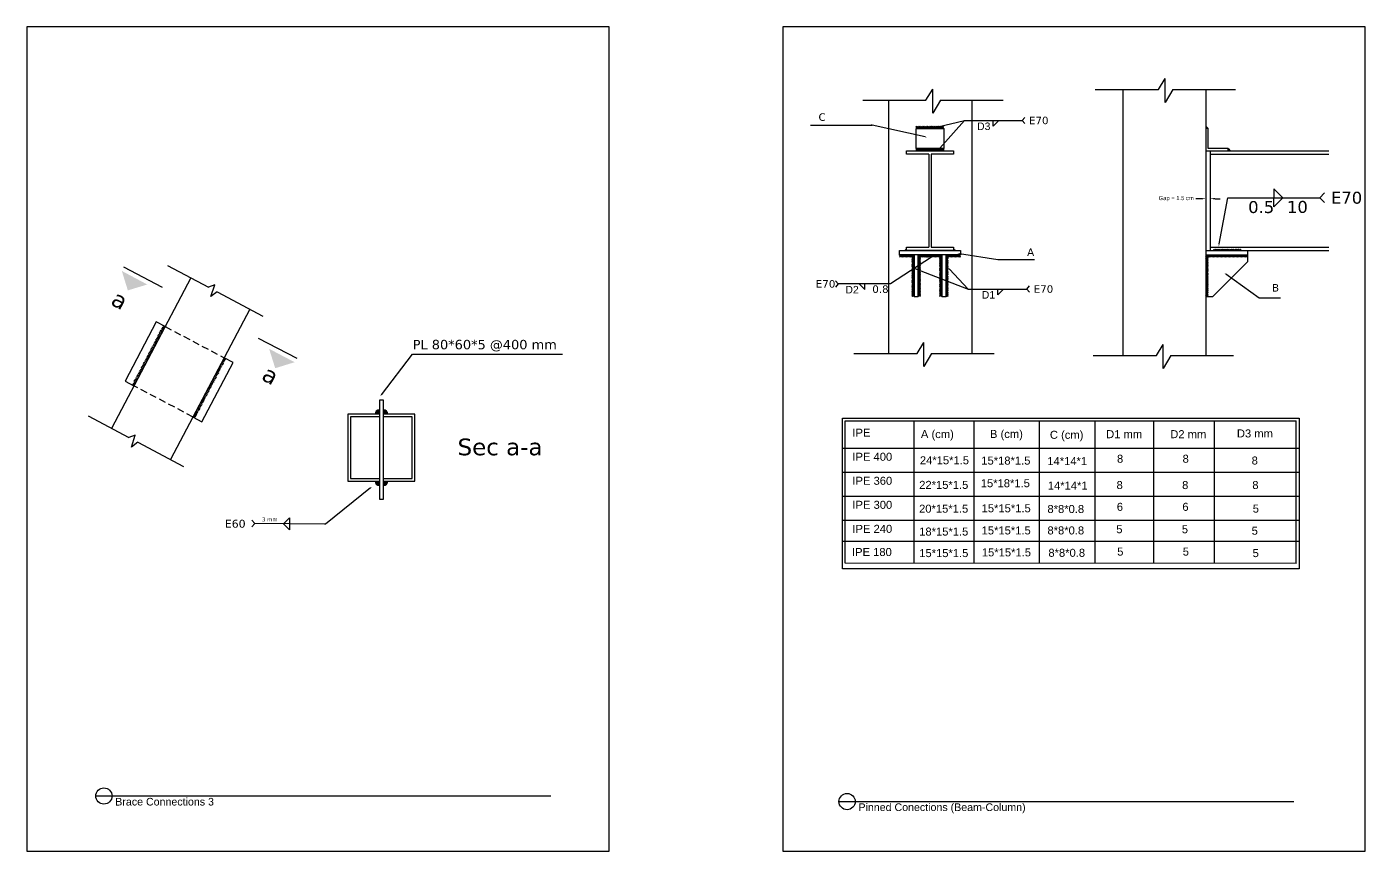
# Model space of a CAD drawing. Header units: metres. Extents: x 158 to 495, y 93 to 262.
# Drawn here: x 212.29 to 260.54, y 93.22 to 122.92 of the extents above; entities that cross this region are included whole.
import ezdxf
from ezdxf import colors
from ezdxf.entities.mleader import LeaderData, LeaderLine
from ezdxf.enums import TextEntityAlignment as Align
from ezdxf.math import Vec2, Vec3

# ---------------------------------------------------------------- set-up
doc = ezdxf.new("R2010")
doc.units = ezdxf.units.M
doc.header["$MEASUREMENT"] = 0
doc.linetypes.add('HIDDEN', pattern=[0.375, 0.25, -0.125])
doc.styles.get("Standard").update_dxf_attribs({"font": 'arial.ttf'})
doc.styles.add('style1', font='verdana.ttf')
doc.dimstyles.get("Standard").update_dxf_attribs({"dimtxt": 0.18, "dimasz": 0.18, "dimexe": 0.18, "dimexo": 0.0625, "dimgap": 0.09, "dimtad": 0, "dimtih": 1, "dimtoh": 1, "dimdec": 4, "dimzin": 0, "dimdsep": 46, "dimtxsty": 'Standard', "dimcen": 0.09, "dimadec": 0, "dimazin": 0, "dimtfac": 1, "dimtdec": 4, "dimtofl": 0, "dimtmove": 0, "dimatfit": 3, "dimfxl": 1, "dimtolj": 1, "dimtzin": 0, "dimarcsym": 0})
pattern_1 = [(45, (22.491395, -85.924314), (-0.023864854, 0.023864854), []), (135, (22.491395, -85.924314), (-0.0715945616, 0.023864854), [0.084375, -0.050625])]

# ---------------------------------------------------------------- blocks, each defined once
blk = doc.blocks.new('*D93')
at = {"color": 0, "lineweight": -2, "transparency": 16777216}
for p, q in [((254.62, 116.725), (254.44, 116.725)), ((254.8, 116.756), (254.8, 116.545)), ((254.95, 116.756), (254.95, 116.545)), ((255.13, 116.725), (255.31, 116.725))]:
    blk.add_line(p, q, dxfattribs=at)
at = {"color": 0, "transparency": 16777216}
for points in [[(254.62, 116.755), (254.62, 116.695), (254.8, 116.725)], [(255.13, 116.755), (255.13, 116.695), (254.95, 116.725)]]:
    blk.add_solid(points, dxfattribs=at)
at = {"layer": 'Defpoints', "color": 0, "transparency": 16777216}
for p in [(254.8, 116.818), (254.95, 116.818), (254.95, 116.725)]:
    blk.add_point(p, dxfattribs=at)
at = {"color": 0, "transparency": 16777216, "insert": (253.73, 116.725), "char_height": 0.18, "attachment_point": 5}
blk.add_mtext('\\A1;{\\H0.83333x;Gap = 1.5 cm}', dxfattribs=at)

msp = doc.modelspace()

# ---------------------------------------------------------------- hatches: boundary and pattern name
h = msp.add_hatch()
h.set_pattern_fill('ANSI38', color=256, scale=0.27)
h.set_pattern_definition(pattern_1)
h.paths.add_polyline_path([(254.80002, 119.33321), (254.80002, 119.25321), (254.88002, 119.25321)])
h.paths.add_polyline_path([(255.60002, 118.53321), (255.60002, 118.45321), (255.68002, 118.45321)])
h.paths.add_polyline_path([(245.70567, 114.91671), (245.70567, 114.85321), (245.76917, 114.85321)])
h.paths.add_polyline_path([(244.00567, 114.91671), (243.94217, 114.85321), (244.00567, 114.85321)])
h = msp.add_hatch()
h.set_pattern_fill('ANSI38', color=256, scale=0.27)
h.set_pattern_definition(pattern_1)
h.paths.add_polyline_path([(245.35567, 119.33321), (244.35567, 119.33321), (244.35567, 119.25321), (245.35567, 119.25321)])
h.paths.add_polyline_path([(245.35567, 118.53321), (244.35567, 118.53321), (244.35567, 118.45321), (245.35567, 118.45321)])
h = msp.add_hatch()
h.set_pattern_fill('ANSI38', color=256, scale=0.27)
h.set_pattern_definition(pattern_1)
h.paths.add_polyline_path([(256.06868, 114.90321), (255.06868, 114.90321), (255.06868, 114.85321), (256.06868, 114.85321)])
h = msp.add_hatch()
h.set_pattern_fill('ANSI38', color=256, scale=0.27)
h.set_pattern_definition(pattern_1)
h.paths.add_polyline_path([(245.28067, 114.70321), (244.43067, 114.70321), (244.43067, 113.20321), (244.51067, 113.20321), (244.51067, 114.62321), (245.20067, 114.62321), (245.20067, 113.20321), (245.28067, 113.20321)])
h.paths.add_polyline_path([(245.95145, 114.70321), (245.43067, 114.70321), (245.43067, 113.20321), (245.51067, 113.20321), (245.51067, 114.62321), (245.95145, 114.62321)])
h.paths.add_polyline_path([(244.28067, 114.70321), (243.7507, 114.70321), (243.7507, 114.62321), (244.20067, 114.62321), (244.20067, 113.20321), (244.28067, 113.20321)])
h = msp.add_hatch()
h.set_pattern_fill('ANSI38', color=256, scale=0.27)
h.set_pattern_definition(pattern_1)
h.paths.add_polyline_path([(256.30002, 114.70321), (254.80002, 114.70321), (254.80002, 113.20321), (254.88002, 113.20321), (254.88002, 114.62321), (256.30002, 114.62321)])
h = msp.add_hatch()
h.set_pattern_fill('ANSI38', color=256, scale=0.435066, angle=-89.511367)
h.set_pattern_definition([(315.48863, (136.36198, 72.19406), (0.038125452, 0.03878135), []), (45.48863, (136.36198, 72.19406), (0.037469555, 0.11568815), [0.13595824, -0.08157495])])
edge = h.paths.add_edge_path()
edge.add_line((217.19949, 112.15862), (216.08308, 110.00963))
edge.add_line((216.08308, 110.00963), (216.13953, 109.98019))
edge.add_line((217.26023, 112.13128), (215.90886, 109.53775))
edge.add_line((217.26023, 112.13128), (217.19949, 112.15862))
h = msp.add_hatch()
h.set_pattern_fill('ANSI38', color=256, scale=0.435066, angle=-89.511367)
h.set_pattern_definition([(315.48863, (138.57362, 71.023804), (0.038125452, 0.03878135), []), (45.48863, (138.57362, 71.023804), (0.037469555, 0.11568815), [0.13595824, -0.08157495])])
edge = h.paths.add_edge_path()
edge.add_line((219.41113, 110.98836), (218.29471, 108.83937))
edge.add_line((218.29471, 108.83937), (218.35117, 108.80994))
edge.add_line((219.47187, 110.96103), (218.1205, 108.3675))
edge.add_line((219.47187, 110.96103), (219.41113, 110.98836))
for points in [[(225.0016, 108.96082), (225.0016, 109.11752, 0.41421356), (224.84489, 108.96082)], [(225.14625, 109.11752, -0.41421356), (225.30295, 108.96082), (225.14625, 108.96082)], [(225.0016, 106.39324, -0.41421356), (224.84489, 106.54995), (225.0016, 106.54995)], [(225.14625, 106.39324, 0.41421356), (225.30295, 106.54995), (225.14625, 106.54995)]]:
    msp.add_hatch(color=256).paths.add_polyline_path(points)

# ---------------------------------------------------------------- linework, layer by layer
for p, q in [((212.28824, 122.91803), (212.28824, 93.21803)), ((233.28824, 122.91803), (212.28824, 122.91803)), ((233.28824, 93.21803), (233.28824, 122.91803)), ((239.54461, 122.91803), (239.54461, 93.21803)), ((260.54461, 122.91803), (239.54461, 122.91803)), ((260.54461, 93.21803), (260.54461, 122.91803)), ((251.80002, 120.66488), (251.80002, 111.07087)), ((254.80002, 120.66488), (254.80002, 111.07087)), ((243.35567, 120.26167), (243.35567, 111.14012)), ((246.35567, 120.26167), (246.35567, 111.14012)), ((240.54311, 119.37389), (242.77045, 119.37389)), ((244.35567, 118.53321), (244.35567, 119.25321)), ((244.35567, 119.25321), (245.35567, 119.25321)), ((245.35567, 119.25321), (245.35567, 118.53321)), ((246.09273, 119.54406), (248.17261, 119.54406)), ((247.33617, 119.54406), (247.13267, 119.34057)), ((247.13267, 119.34057), (247.13267, 119.54406)), ((248.17261, 119.54406), (248.27386, 119.65591)), ((248.17261, 119.54406), (248.27386, 119.43221)), ((254.88002, 119.25321), (254.80002, 119.33321)), ((254.80002, 119.25321), (254.80002, 118.45321)), ((254.88002, 119.25321), (254.80002, 119.25321)), ((254.88002, 118.53321), (254.88002, 119.25321)), ((244.00567, 118.45321), (245.70567, 118.45321)), ((244.00567, 118.32621), (244.00567, 118.45321)), ((244.81567, 118.32621), (244.00567, 118.32621)), ((245.35567, 118.53321), (244.35567, 118.53321)), ((244.35567, 118.53321), (244.35567, 118.45321)), ((244.35567, 118.45321), (245.35567, 118.45321)), ((244.81567, 118.32621), (244.81567, 114.98021)), ((245.70567, 118.32621), (244.89567, 118.32621)), ((244.89567, 118.32621), (244.89567, 114.98021)), ((245.35567, 118.45321), (245.35567, 118.53321)), ((245.70567, 118.45321), (245.70567, 118.32621)), ((254.80002, 118.45321), (255.60002, 118.45321)), ((255.60002, 118.53321), (254.88002, 118.53321)), ((254.95002, 118.45321), (259.23273, 118.45321)), ((254.95002, 118.45321), (254.95002, 114.85321)), ((254.95002, 118.32621), (259.23273, 118.32621)), ((255.60002, 118.45321), (255.60002, 118.53321)), ((255.60002, 118.53321), (255.68002, 118.45321)), ((257.57934, 116.7605), (257.25474, 117.0851)), ((257.25474, 117.0851), (257.25474, 116.7605)), ((258.9136, 116.7605), (259.0751, 116.93892)), ((255.59589, 116.7605), (258.9136, 116.7605)), ((257.57934, 116.7605), (257.25474, 116.43589)), ((257.25474, 116.43589), (257.25474, 116.7605)), ((258.9136, 116.7605), (259.0751, 116.58208)), ((243.75567, 114.85321), (245.95567, 114.85321)), ((243.75567, 114.70321), (243.75567, 114.85321)), ((244.00567, 114.91671), (243.94217, 114.85321)), ((244.00567, 114.85321), (244.00567, 114.98021)), ((244.00567, 114.98021), (244.81567, 114.98021)), ((245.70567, 114.85321), (244.00567, 114.85321)), ((244.89567, 114.98021), (245.70567, 114.98021)), ((245.70567, 114.98021), (245.70567, 114.85321)), ((245.70567, 114.91671), (245.76917, 114.85321)), ((245.95567, 114.85321), (245.95567, 114.70321)), ((254.80002, 114.85321), (256.30002, 114.85321)), ((254.95002, 114.98021), (259.23273, 114.98021)), ((254.95002, 114.85321), (259.23273, 114.85321)), ((256.30002, 114.85321), (256.30002, 114.70321)), ((245.95567, 114.70321), (243.75567, 114.70321)), ((244.28067, 114.70321), (244.28067, 113.20321)), ((244.43067, 114.70321), (244.28067, 114.70321)), ((244.43067, 113.20321), (244.43067, 114.70321)), ((245.28067, 114.70321), (245.28067, 113.20321)), ((245.43067, 114.70321), (245.28067, 114.70321)), ((245.43067, 113.20321), (245.43067, 114.70321)), ((247.33005, 114.53631), (248.62357, 114.53631)), ((254.80002, 114.70321), (256.30002, 114.70321)), ((254.80002, 114.70321), (254.80002, 113.20321)), ((256.30002, 114.45321), (255.05002, 113.20321)), ((256.30002, 114.70321), (256.30002, 114.45321)), ((217.17869, 113.52572), (215.79114, 114.2635)), ((217.36031, 114.31652), (218.83523, 113.53761)), ((219.06339, 113.62785), (218.83523, 113.53761)), ((218.92041, 113.1976), (219.06339, 113.62785)), ((241.54768, 113.65376), (241.44644, 113.76561)), ((241.54768, 113.65376), (241.44644, 113.54191)), ((243.4266, 113.65376), (241.54768, 113.65376)), ((242.30493, 113.65376), (242.50842, 113.45026)), ((242.50842, 113.45026), (242.50842, 113.65376)), ((246.26302, 113.47083), (248.3429, 113.47083)), ((247.50646, 113.47083), (247.30296, 113.26734)), ((247.30296, 113.26734), (247.30296, 113.47083)), ((248.3429, 113.47083), (248.44415, 113.58269)), ((248.3429, 113.47083), (248.44415, 113.35898)), ((219.14982, 113.37147), (218.92041, 113.1976)), ((219.14982, 113.37147), (220.80169, 112.49912)), ((244.28067, 113.20321), (244.43067, 113.20321)), ((245.28067, 113.20321), (245.43067, 113.20321)), ((254.80002, 113.20321), (255.05002, 113.20321)), ((256.76253, 113.15299), (257.48747, 113.15299)), ((220.62822, 111.70642), (222.01991, 110.97647)), ((226.194, 111.12916), (231.59777, 111.11835)), ((214.49832, 108.89714), (215.97324, 108.11823)), ((241.70007, 108.82437), (258.1581, 108.82437)), ((241.70007, 103.39266), (241.70007, 108.82437)), ((241.79628, 108.72816), (258.0504, 108.72816)), ((241.79628, 103.59594), (241.79628, 108.72816)), ((244.26581, 108.72816), (244.26581, 103.59353)), ((246.43388, 108.72816), (246.43388, 103.59142)), ((248.78726, 108.72816), (248.78726, 103.58913)), ((250.79218, 108.72816), (250.79218, 103.58718)), ((252.9131, 108.72816), (252.9131, 103.58511)), ((255.09544, 108.72816), (255.09544, 103.58299)), ((258.0504, 103.58011), (258.0504, 108.72816)), ((258.1581, 108.82437), (258.1581, 103.39266)), ((216.2014, 108.20847), (215.97324, 108.11823)), ((216.05843, 107.77822), (216.2014, 108.20847)), ((216.28784, 107.9521), (216.05843, 107.77822)), ((216.28784, 107.9521), (217.9397, 107.07974)), ((241.70007, 107.73566), (258.1581, 107.73566)), ((241.70007, 106.86976), (258.1581, 106.86976)), ((241.70007, 106.00387), (258.1581, 106.00387)), ((221.54572, 105.01312), (221.76376, 105.22693)), ((221.76376, 105.22693), (221.76165, 105.01101)), ((220.50642, 105.02331), (220.39783, 104.90567)), ((220.50642, 105.02331), (220.40016, 105.14304)), ((223.01687, 104.99871), (220.50642, 105.02331)), ((221.75953, 104.79508), (221.54572, 105.01312)), ((221.76165, 105.01101), (221.75953, 104.79508)), ((241.70007, 105.13797), (258.1581, 105.13797)), ((241.70007, 104.38561), (258.1581, 104.38561)), ((258.1581, 103.39266), (241.70007, 103.39266)), ((258.0504, 103.58011), (241.79628, 103.59594)), ((214.77721, 95.20703), (215.36243, 95.20703)), ((215.36243, 95.20703), (231.17741, 95.20703)), ((212.28824, 93.21803), (233.28824, 93.21803)), ((239.54461, 93.21803), (260.54461, 93.21803))]:
    msp.add_line(p, q)
at = {"linetype": 'ByBlock'}
for p, q in [((244.7087, 120.27071), (244.94971, 120.66791)), ((244.7087, 120.27071), (244.94971, 120.66791)), ((244.94971, 119.80502), (244.94971, 120.66791)), ((244.94971, 119.80502), (244.94971, 120.66791)), ((250.80949, 120.66007), (253.08683, 120.66007)), ((250.80949, 120.66007), (253.08683, 120.66007)), ((253.08683, 120.66007), (253.32784, 121.05727)), ((253.08683, 120.66007), (253.32784, 121.05727)), ((253.32784, 120.19438), (253.32784, 121.05727)), ((253.32784, 120.19438), (253.32784, 121.05727)), ((253.6104, 120.66007), (253.32784, 120.19438)), ((253.6104, 120.66007), (253.32784, 120.19438)), ((253.6104, 120.66007), (255.86534, 120.66007)), ((253.6104, 120.66007), (255.86534, 120.66007)), ((242.43136, 120.27071), (244.7087, 120.27071)), ((242.43136, 120.27071), (244.7087, 120.27071)), ((245.23226, 120.27071), (244.94971, 119.80502)), ((245.23226, 120.27071), (244.94971, 119.80502)), ((245.23226, 120.27071), (247.48721, 120.27071)), ((245.23226, 120.27071), (247.48721, 120.27071)), ((244.38932, 111.14261), (244.63033, 111.53981)), ((244.38932, 111.14261), (244.63033, 111.53981)), ((244.63033, 110.67692), (244.63033, 111.53981)), ((244.63033, 110.67692), (244.63033, 111.53981)), ((242.11198, 111.14261), (244.38932, 111.14261)), ((242.11198, 111.14261), (244.38932, 111.14261)), ((244.91289, 111.14261), (244.63033, 110.67692)), ((244.91289, 111.14261), (244.63033, 110.67692)), ((244.91289, 111.14261), (247.16783, 111.14261)), ((244.91289, 111.14261), (247.16783, 111.14261)), ((250.73869, 111.07151), (253.01604, 111.07151)), ((250.73869, 111.07151), (253.01604, 111.07151)), ((253.01604, 111.07151), (253.25704, 111.46871)), ((253.01604, 111.07151), (253.25704, 111.46871)), ((253.25704, 110.60582), (253.25704, 111.46871)), ((253.25704, 110.60582), (253.25704, 111.46871)), ((253.5396, 111.07151), (253.25704, 110.60582)), ((253.5396, 111.07151), (253.25704, 110.60582)), ((253.5396, 111.07151), (255.79454, 111.07151)), ((253.5396, 111.07151), (255.79454, 111.07151))]:
    msp.add_line(p, q, dxfattribs=at)
at = {"ltscale": 0.11}
for p, q in [((218.20429, 113.87081), (215.3423, 108.45144)), ((220.33614, 112.74497), (217.47415, 107.3256))]:
    msp.add_line(p, q, dxfattribs=at)
at = {"linetype": 'HIDDEN'}
for p, q in [((217.27823, 112.11725), (219.41008, 110.99141)), ((218.28424, 108.85956), (216.15239, 109.9854))]:
    msp.add_line(p, q, dxfattribs=at)
at = {"linetype": 'Continuous'}
for p, q in [((241.57124, 95.00697), (242.15645, 95.00697)), ((242.15645, 95.00697), (257.97144, 95.00697))]:
    msp.add_line(p, q, dxfattribs=at)
at = {"ltscale": 0.11}
for points in [[(217.27823, 112.11725), (216.95845, 112.28613), (215.83261, 110.15428), (216.15239, 109.9854)], [(218.28424, 108.85956), (218.60402, 108.69069), (219.72986, 110.82254), (219.41008, 110.99141)]]:
    msp.add_lwpolyline(points, dxfattribs=at)
msp.add_lwpolyline([(225.0016, 105.90287), (225.14625, 105.90287), (225.14625, 109.46149), (225.0016, 109.46149)], close=True)
for points in [[(225.0016, 108.96082), (223.86849, 108.96082), (223.86849, 106.54995), (225.0016, 106.54995)], [(225.0016, 108.86438), (223.96492, 108.86438), (223.96492, 106.64638), (225.0016, 106.64638)], [(225.14625, 106.54995), (226.27936, 106.54995), (226.27936, 108.96082), (225.14625, 108.96082)], [(225.14625, 106.64638), (226.18292, 106.64638), (226.18292, 108.86438), (225.14625, 108.86438)]]:
    msp.add_lwpolyline(points)
msp.add_circle((215.06982, 95.20703), 0.29261)
at = {"linetype": 'Continuous'}
msp.add_circle((241.86384, 95.00697), 0.29261, dxfattribs=at)
for centre, start, end in [((225.0016, 108.96082), 90, 180), ((225.14625, 108.96082), 0, 90), ((225.0016, 106.54995), 180, 270), ((225.14625, 106.54995), 270, 0)]:
    msp.add_arc(centre, 0.15671, start, end)
for points in [[(215.71571, 114.12164), (215.93183, 113.42197), (216.17423, 113.87785), (216.63274, 113.63405)], [(221.94529, 110.8342), (221.24558, 110.61817), (221.48541, 111.07541), (221.02552, 111.31662)]]:
    msp.add_solid(points)

# ---------------------------------------------------------------- texts
at = {"style": 'style1'}
for p in [(215.27472, 112.93009), (220.71033, 110.22386)]:
    msp.add_text('a', height=0.60272, rotation=332, dxfattribs=at).set_placement(p)
msp.add_text('PL 80*60*5 @400 mm', height=0.3396514, dxfattribs=at).set_placement((226.20114, 111.30062))
at = {"ltscale": 0.11, "style": 'style1'}
msp.add_text('Sec a-a', height=0.602718, dxfattribs=at).set_placement((227.82075, 107.48149))
for s, height, p in [('IPE', 0.288632, (242.05611, 108.15063)), ('A (cm)', 0.288632, (244.52532, 108.10069)), ('B (cm)', 0.288632, (247.01548, 108.10554)), ('C (cm)', 0.288632, (249.17531, 108.07552)), ('D1 mm', 0.288632, (251.20399, 108.09792)), ('D2 mm', 0.288632, (253.51522, 108.09792)), ('D3 mm', 0.288632, (255.91756, 108.12443)), ('IPE 400', 0.288632, (242.05611, 107.28473)), ('24*15*1.5', 0.288632, (244.48868, 107.15708)), ('15*18*1.5', 0.288632, (246.70254, 107.14631)), ('14*14*1', 0.288632, (249.0829, 107.12876)), ('8', 0.28863, (251.59515, 107.21258)), ('8', 0.28863, (253.95946, 107.21258)), ('8', 0.28863, (256.44977, 107.14901)), ('IPE 360', 0.288632, (242.05611, 106.41883)), ('22*15*1.5', 0.288632, (244.46421, 106.27117)), ('15*18*1.5', 0.288632, (246.68343, 106.33058)), ('14*14*1', 0.288632, (249.1008, 106.24645)), ('8', 0.28863, (251.57895, 106.26446)), ('8', 0.28863, (253.94326, 106.26446)), ('8', 0.28863, (256.47376, 106.26579)), ('IPE 300', 0.288632, (242.05611, 105.55294)), ('20*15*1.5', 0.288632, (244.45973, 105.41352)), ('15*15*1.5', 0.288632, (246.71405, 105.4275)), ('8*8*0.8', 0.288632, (249.08748, 105.40213)), ('6', 0.28863, (251.58778, 105.48022)), ('6', 0.28863, (253.9521, 105.48022)), ('5', 0.28863, (256.48963, 105.41621)), ('IPE 240', 0.288632, (242.05611, 104.68704)), ('18*15*1.5', 0.288632, (244.46336, 104.58912)), ('15*15*1.5', 0.288632, (246.71394, 104.63004)), ('8*8*0.8', 0.288632, (249.08748, 104.63006)), ('5', 0.28863, (251.56791, 104.67328)), ('5', 0.28863, (253.93223, 104.67328)), ('5', 0.28863, (256.44977, 104.61952)), ('IPE 180', 0.288632, (242.04086, 103.85215)), ('15*15*1.5', 0.288632, (244.46519, 103.81369)), ('15*15*1.5', 0.288632, (246.72277, 103.83933)), ('8*8*0.8', 0.288632, (249.12145, 103.82424)), ('5', 0.28863, (251.60189, 103.86746)), ('5', 0.28863, (253.9662, 103.86746)), ('5', 0.28863, (256.48374, 103.81369))]:
    msp.add_text(s, height=height).set_placement(p)
for s, p in [('Brace Connections 3', (215.47948, 95.13904)), ('Pinned Conections (Beam-Column)', (242.2735, 94.94068))]:
    msp.add_text(s, height=0.27432).set_placement(p, align=Align.TOP_LEFT)
at = {"attachment_point": 1, "style": 'style1'}
for s, width, gutter_width, insert, char_height in [('C', 3.6349856, 0.5, (240.83422, 119.80065), 0.27), ('E70', 0.6013939, 0.5, (248.42121, 119.67931), 0.27), ('{\\fArial|b0|i0|c0|p34;D3}', 0.27, 0.5, (246.54906, 119.46865), 0.27), ('E70', 0.9593103, 0.79757, (259.31015, 116.97624), 0.430689), ('0.5', 0.430689, 0.79757, (256.32379, 116.64021), 0.430689), ('10', 0.4089752, 0.79757, (257.72308, 116.64376), 0.430689), ('A', 3.6349856, 0.5, (248.35438, 114.93657), 0.27), ('E70', 0.6013939, 0.5, (240.73402, 113.79273), 0.27), ('{\\fArial|b0|i0|c0|p34;D2}', 0.2563875, 0.5, (241.80096, 113.58253), 0.27), ('0.8', 0.1901473, 0.5, (242.7725, 113.60213), 0.27), ('E70', 0.6013939, 0.5, (248.5915, 113.60608), 0.27), ('B', 3.6349856, 0.5, (257.18243, 113.64931), 0.27), ('{\\fArial|b0|i0|c0|p34;D1}', 0.27, 0.5, (246.71935, 113.39543), 0.27), ('3 mm', 0.5557603, 0.26041, (220.77231, 105.2427), 0.140623), ('E60', 0.6381617, 0.53057, (219.42963, 105.15893), 0.286507)]:
    msp.add_mtext_dynamic_manual_height_columns(s, width=width, gutter_width=gutter_width, heights=[0], dxfattribs=dict(at, insert=insert, char_height=char_height))

# ---------------------------------------------------------------- dimensions: what is measured, and where the dimension line sits
dim = msp.add_linear_dim(base=(254.95002, 116.72495), p1=(254.80002, 116.81836), p2=(254.95002, 116.81836), text='{\\H0.83333x;Gap = 1.5 cm}', dimstyle='Standard')
dim.commit()
dim.dimension.update_dxf_attribs({"geometry": '*D93', "text_midpoint": (253.73048, 116.72495), "dimtype": 160})

# ---------------------------------------------------------------- leaders
ml = msp.add_multileader_mtext('Standard')
ml.set_content('', color=256)
ml.set_leader_properties()
ml.build(insert=Vec2(0, 0))
ml.multileader.update_dxf_attribs({"dogleg_length": 0.36, "arrow_head_size": 0.0653})
ctx = ml.context
ctx.base_point, ctx.char_height, ctx.arrow_head_size, ctx.landing_gap_size, ctx.plane_origin = Vec3(242.71645, 119.37389), 0.018, 0.0653, 0.009, Vec3(244.74546, 118.93814)
ctx.text_align_type = 2
notes = []
notes.append((ctx, [(0, (1, 1, 0), (242.77045, 119.37389), (-1, 0), 0.036, [(0, [(244.74546, 118.93814)], 0, [])])]))
ctx.mtext.insert, ctx.mtext.alignment, ctx.mtext.flow_direction = Vec3(242.72545, 119.38289), 3, 5
ml = msp.add_multileader_mtext('Standard')
ml.set_content('', color=256)
ml.set_leader_properties()
ml.build(insert=Vec2(0, 0))
ml.multileader.update_dxf_attribs({"dogleg_length": 0.36, "arrow_head_size": 0.0653})
ctx = ml.context
ctx.base_point, ctx.char_height, ctx.arrow_head_size, ctx.landing_gap_size, ctx.plane_origin = Vec3(246.12873, 119.54406), 0.018, 0.0653, 0.009, Vec3(245.06749, 119.29736)
notes.append((ctx, [(0, (1, 1, 0), (246.09273, 119.54406), (1, 0), 0.036, [(0, [(245.06749, 119.29736)], 0, [])])]))
ctx.mtext.insert, ctx.mtext.flow_direction = Vec3(246.13773, 119.55306), 5
ml = msp.add_multileader_mtext('Standard')
ml.set_content('', color=256)
ml.set_leader_properties()
ml.build(insert=Vec2(0, 0))
ml.multileader.update_dxf_attribs({"dogleg_length": 0.36, "arrow_head_size": 0.0653})
ctx = ml.context
ctx.base_point, ctx.char_height, ctx.arrow_head_size, ctx.landing_gap_size, ctx.plane_origin = Vec3(246.12873, 119.54406), 0.018, 0.0653, 0.009, Vec3(245.16681, 118.49379)
notes.append((ctx, [(0, (1, 1, 0), (246.09273, 119.54406), (1, 0), 0.036, [(0, [(245.16681, 118.49379)], 0, [])])]))
ctx.mtext.insert, ctx.mtext.flow_direction = Vec3(246.13773, 119.55306), 5
ml = msp.add_multileader_mtext('Standard')
ml.set_content('', color=256)
ml.set_leader_properties()
ml.build(insert=Vec2(0, 0))
ml.multileader.update_dxf_attribs({"dogleg_length": 0.36, "arrow_head_size": 0.10416})
ctx = ml.context
ctx.base_point, ctx.char_height, ctx.arrow_head_size, ctx.landing_gap_size, ctx.plane_origin = Vec3(255.65331, 116.7605), 0.02871, 0.10416, 0.01436, Vec3(255.26091, 114.99707)
notes.append((ctx, [(0, (1, 1, 0), (255.59589, 116.7605), (1, 0), 0.05743, [(0, [(255.26091, 114.99707)], 0, [])])]))
ctx.mtext.insert, ctx.mtext.flow_direction = Vec3(255.66767, 116.77485), 5
ml = msp.add_multileader_mtext('Standard')
ml.set_content('', color=256)
ml.set_leader_properties()
ml.build(insert=Vec2(0, 0))
ml.multileader.update_dxf_attribs({"dogleg_length": 0.36, "arrow_head_size": 0.0653})
ctx = ml.context
ctx.base_point, ctx.char_height, ctx.arrow_head_size, ctx.landing_gap_size, ctx.plane_origin = Vec3(243.3726, 113.65376), 0.018, 0.0653, 0.009, Vec3(244.95642, 114.65486)
ctx.text_align_type = 2
notes.append((ctx, [(0, (1, 1, 0), (243.4266, 113.65376), (-1, 0), 0.036, [(0, [(244.95642, 114.65486)], 0, [])])]))
ctx.mtext.insert, ctx.mtext.alignment, ctx.mtext.flow_direction = Vec3(243.3816, 113.66276), 3, 5
ml = msp.add_multileader_mtext('Standard')
ml.set_content('', color=256)
ml.set_leader_properties()
ml.build(insert=Vec2(0, 0))
ml.multileader.update_dxf_attribs({"dogleg_length": 0.36, "arrow_head_size": 0.0653})
ctx = ml.context
ctx.base_point, ctx.char_height, ctx.arrow_head_size, ctx.landing_gap_size, ctx.plane_origin = Vec3(247.33005, 114.53631), 0.018, 0.0653, 0.009, Vec3(246.55643, 113.75374)
notes.append((ctx, [(0, (1, 1, 0), (247.29405, 114.53631), (1, 0), 0.036, [(0, [(245.84656, 114.76554)], 0, [])])]))
ctx.mtext.insert, ctx.mtext.flow_direction = Vec3(247.33905, 114.54531), 5
ml = msp.add_multileader_mtext('Standard')
ml.set_content('', color=256)
ml.set_leader_properties()
ml.build(insert=Vec2(0, 0))
ml.multileader.update_dxf_attribs({"dogleg_length": 0.36, "arrow_head_size": 0.0653})
ctx = ml.context
ctx.base_point, ctx.char_height, ctx.arrow_head_size, ctx.landing_gap_size, ctx.plane_origin = Vec3(246.26302, 113.47083), 0.018, 0.0653, 0.009, Vec3(244.25092, 114.23173)
notes.append((ctx, [(0, (1, 1, 0), (246.22702, 113.47083), (1, 0), 0.036, [(0, [(244.25092, 114.23173)], 0, [])])]))
ctx.mtext.insert, ctx.mtext.flow_direction = Vec3(246.27202, 113.47983), 5
ml = msp.add_multileader_mtext('Standard')
ml.set_content('', color=256)
ml.set_leader_properties()
ml.build(insert=Vec2(0, 0))
ml.multileader.update_dxf_attribs({"dogleg_length": 0.36, "arrow_head_size": 0.1})
ctx = ml.context
ctx.base_point, ctx.char_height, ctx.arrow_head_size, ctx.landing_gap_size, ctx.plane_origin = Vec3(246.26302, 113.47083), 0.018, 0.1, 0.009, Vec3(245.4894, 114.2534)
notes.append((ctx, [(0, (1, 1, 0), (246.22702, 113.47083), (1, 0), 0.036, [(0, [(245.4894, 114.2534)], 0, [])])]))
ctx.mtext.insert, ctx.mtext.flow_direction = Vec3(246.27202, 113.47983), 5
ml = msp.add_multileader_mtext('Standard')
ml.set_content('', color=256)
ml.set_leader_properties()
ml.build(insert=Vec2(0, 0))
ml.multileader.update_dxf_attribs({"dogleg_length": 0.36, "arrow_head_size": 0.0653})
ctx = ml.context
ctx.base_point, ctx.char_height, ctx.arrow_head_size, ctx.landing_gap_size, ctx.plane_origin = Vec3(256.76253, 113.15299), 0.018, 0.0653, 0.009, Vec3(255.98891, 112.37042)
notes.append((ctx, [(0, (1, 1, 0), (256.72653, 113.15299), (1, 0), 0.036, [(0, [(255.46384, 114.05672)], 0, [])])]))
ctx.mtext.insert, ctx.mtext.flow_direction = Vec3(256.77153, 113.16199), 5
ml = msp.add_multileader_mtext('Standard')
ml.set_content('', color=256)
ml.set_leader_properties()
ml.build(insert=Vec2(0, 0))
ml.multileader.update_dxf_attribs({"dogleg_length": 0.36, "arrow_head_size": 0.06929})
ctx = ml.context
ctx.base_point, ctx.char_height, ctx.arrow_head_size, ctx.landing_gap_size, ctx.plane_origin, ctx.plane_x_axis, ctx.plane_y_axis = Vec3(226.2513, 111.12885), 0.0191, 0.06929, 0.00955, Vec3(225.94681, 111.77955), Vec3(-0.99998541, 0.00540178), Vec3(-0.00540178, -0.99998541)
ctx.text_align_type = 2
notes.append((ctx, [(0, (1, 1, 0), (226.194, 111.12916), (0.99998541, -0.00540178), 0.0382, [(0, [(225.03197, 109.60668)], 0, [])])]))
ctx.mtext.insert, ctx.mtext.text_direction, ctx.mtext.rotation, ctx.mtext.alignment, ctx.mtext.flow_direction = Vec3(226.24169, 111.11935), Vec3(-0.99998541, 0.00540178), 3.13619085, 3, 5
ml = msp.add_multileader_mtext('Standard')
ml.set_content('', color=256)
ml.set_leader_properties()
ml.build(insert=Vec2(0, 0))
ml.multileader.update_dxf_attribs({"dogleg_length": 0.36, "arrow_head_size": 0.06929})
ctx = ml.context
ctx.base_point, ctx.char_height, ctx.arrow_head_size, ctx.landing_gap_size, ctx.plane_origin = Vec3(222.99777, 104.99871), 0.0191, 0.06929, 0.00955, Vec3(223.83779, 104.1683)
ctx.text_align_type = 2
notes.append((ctx, [(0, (1, 1, 0), (223.05508, 104.99871), (-1, 0), 0.0382, [(0, [(224.74087, 106.34607)], 0, [])])]))
ctx.mtext.insert, ctx.mtext.alignment, ctx.mtext.flow_direction = Vec3(223.00732, 105.00826), 3, 5
for ctx, leaders in notes:
    for number, flags, end, landing, length, lines in leaders:
        leader = LeaderData()
        leader.index, (leader.has_last_leader_line, leader.has_dogleg_vector, leader.attachment_direction) = number, flags
        leader.last_leader_point, leader.dogleg_vector, leader.dogleg_length = Vec3(end), Vec3(landing), length
        for number, points, colour, breaks in lines:
            line = LeaderLine()
            line.index, line.vertices, line.color, line.breaks = number, Vec3.list(points), colors.encode_raw_color(colour), breaks
            leader.lines.append(line)
        ctx.leaders.append(leader)

doc.saveas('drawing.dxf')
